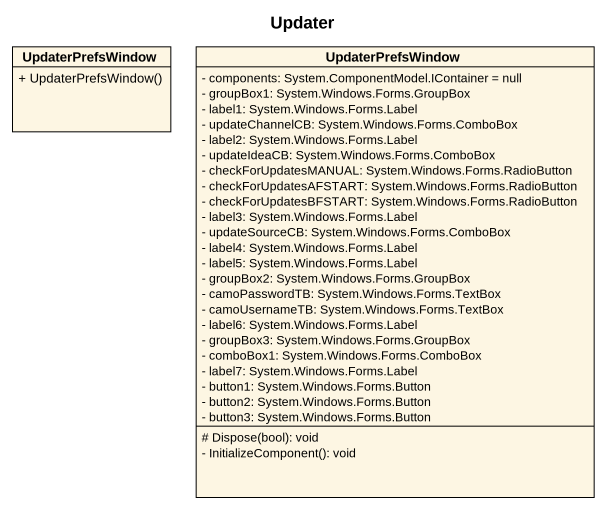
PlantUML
@startuml
title Updater
hide circle
hide empty members
skinparam classAttributeIconSize 0
class UpdaterPrefsWindow {
  + UpdaterPrefsWindow()
}
class "UpdaterPrefsWindow" as UpdaterPrefsWindow_2 {
  - components: System.ComponentModel.IContainer = null
  - groupBox1: System.Windows.Forms.GroupBox
  - label1: System.Windows.Forms.Label
  - updateChannelCB: System.Windows.Forms.ComboBox
  - label2: System.Windows.Forms.Label
  - updateIdeaCB: System.Windows.Forms.ComboBox
  - checkForUpdatesMANUAL: System.Windows.Forms.RadioButton
  - checkForUpdatesAFSTART: System.Windows.Forms.RadioButton
  - checkForUpdatesBFSTART: System.Windows.Forms.RadioButton
  - label3: System.Windows.Forms.Label
  - updateSourceCB: System.Windows.Forms.ComboBox
  - label4: System.Windows.Forms.Label
  - label5: System.Windows.Forms.Label
  - groupBox2: System.Windows.Forms.GroupBox
  - camoPasswordTB: System.Windows.Forms.TextBox
  - camoUsernameTB: System.Windows.Forms.TextBox
  - label6: System.Windows.Forms.Label
  - groupBox3: System.Windows.Forms.GroupBox
  - comboBox1: System.Windows.Forms.ComboBox
  - label7: System.Windows.Forms.Label
  - button1: System.Windows.Forms.Button
  - button2: System.Windows.Forms.Button
  - button3: System.Windows.Forms.Button
  # Dispose(bool): void
  - InitializeComponent(): void
}
@enduml
